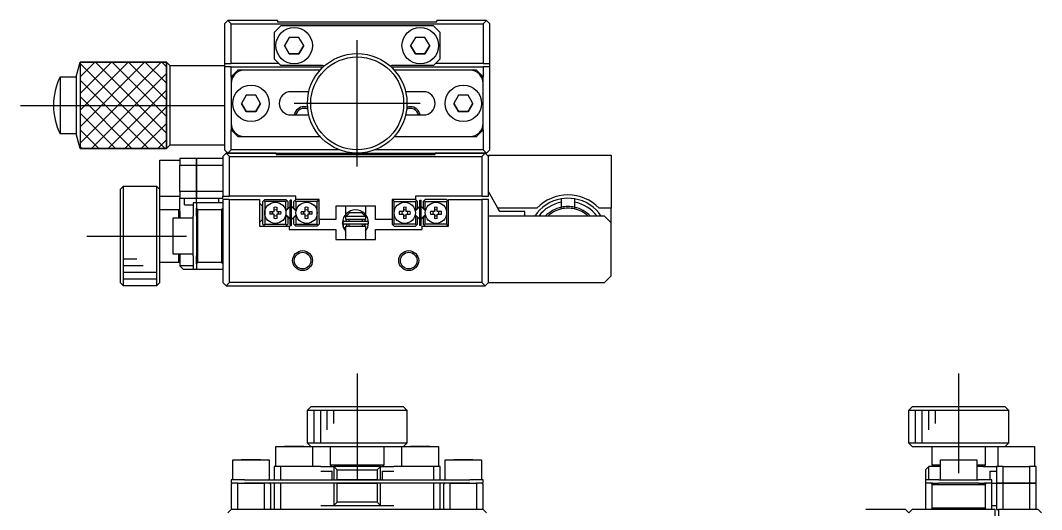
# Model space of a CAD drawing. Extents: x 173 to 489, y -44 to 190.
# Drawn here: x 335.3 to 489.2, y 115.8 to 189.6 of the extents above; entities that cross this region are included whole.
import ezdxf

# ---------------------------------------------------------------- set-up
doc = ezdxf.new("R2010")
doc.units = 0
doc.linetypes.add('CENTER', pattern=[50.8, 31.75, -6.35, 6.35, -6.35])
doc.layers.get('0').update_dxf_attribs({"linetype": 'CONTINUOUS'})
doc.layers.add('CENTER', color=1, linetype='CENTER')

msp = doc.modelspace()

# ---------------------------------------------------------------- linework, layer by layer
at = {"color": 7, "linetype": 'CONTINUOUS'}
for p, q in [((366.56, 189.55), (366.06, 189.05)), ((374.06, 189.55), (366.56, 189.55)), ((367.06, 189.05), (366.56, 189.55)), ((374.06, 189.55), (374.06, 189.35)), ((374.06, 189.35), (398.06, 189.35)), ((398.06, 189.35), (398.06, 189.55)), ((405.56, 189.55), (398.06, 189.55)), ((405.56, 189.55), (405.06, 189.05)), ((406.06, 189.05), (405.56, 189.55)), ((366.06, 189.05), (366.06, 183.05)), ((367.06, 183.05), (367.06, 189.05)), ((367.06, 189.05), (405.06, 189.05)), ((373.56, 187.75), (374.56, 188.75)), ((397.56, 188.75), (374.56, 188.75)), ((397.56, 188.75), (398.56, 187.75)), ((405.06, 189.05), (405.06, 183.05)), ((406.06, 183.05), (406.06, 189.05)), ((373.56, 187.75), (373.56, 183.75)), ((375.83, 187), (375.11, 185.75)), ((377.28, 187), (375.83, 187)), ((378, 185.75), (377.28, 187)), ((394.83, 187), (394.11, 185.75)), ((396.28, 187), (394.83, 187)), ((397, 185.75), (396.28, 187)), ((398.56, 183.75), (398.56, 187.75)), ((375.11, 185.75), (375.83, 184.5)), ((375.83, 184.5), (375.11, 185.75)), ((377.28, 184.5), (378, 185.75)), ((378, 185.75), (377.28, 184.5)), ((394.11, 185.75), (394.83, 184.5)), ((394.83, 184.5), (394.11, 185.75)), ((396.28, 184.5), (397, 185.75)), ((397, 185.75), (396.28, 184.5)), ((343.72, 181.05), (344.31, 183.25)), ((344.31, 183.25), (344.31, 174.55)), ((357.31, 183.25), (344.31, 183.25)), ((344.31, 183.25), (344.31, 170.25)), ((357.31, 183.25), (357.81, 182.75)), ((357.31, 170.25), (357.31, 183.25)), ((374.56, 182.75), (373.56, 183.75)), ((375.83, 184.5), (377.28, 184.5)), ((377.28, 184.5), (375.83, 184.5)), ((394.83, 184.5), (396.28, 184.5)), ((396.28, 184.5), (394.83, 184.5)), ((398.56, 183.75), (397.56, 182.75)), ((357.81, 182.75), (357.81, 174.72)), ((357.81, 182.75), (366.06, 182.75)), ((366.06, 183.05), (367.06, 183.05)), ((366.06, 183.05), (366.06, 182.55)), ((366.06, 182.55), (366.06, 170.05)), ((367.06, 182.55), (366.06, 182.55)), ((374.26, 183.05), (367.06, 183.05)), ((367.06, 181.05), (367.06, 182.55)), ((367.06, 182.55), (380.96, 182.55)), ((367.26, 181.25), (368.06, 182.05)), ((369.06, 182.05), (368.06, 182.05)), ((380.47, 182.05), (369.06, 182.05)), ((380.56, 182.75), (374.56, 182.75)), ((391.16, 182.55), (405.06, 182.55)), ((397.56, 182.75), (391.56, 182.75)), ((403.06, 182.05), (391.65, 182.05)), ((405.06, 183.05), (397.86, 183.05)), ((404.06, 182.05), (403.06, 182.05)), ((404.06, 182.05), (404.86, 181.25)), ((405.06, 183.05), (406.06, 183.05)), ((405.06, 182.55), (405.06, 181.05)), ((406.06, 182.55), (405.06, 182.55)), ((406.06, 182.55), (406.06, 183.05)), ((406.06, 170.05), (406.06, 182.55)), ((341.31, 181.05), (341.31, 175.3)), ((341.31, 181.05), (343.72, 181.05)), ((343.72, 181.05), (343.72, 175.3)), ((367.26, 181.25), (367.06, 181.05)), ((367.06, 181.05), (367.06, 180.05)), ((367.26, 180.92), (367.26, 181.25)), ((405.06, 181.05), (404.86, 181.25)), ((404.86, 181.25), (404.86, 180.92)), ((405.06, 180.05), (405.06, 181.05)), ((367.06, 180.05), (367.06, 174.05)), ((378.76, 178.8), (376.06, 178.8)), ((396.06, 178.8), (393.35, 178.8)), ((405.06, 174.05), (405.06, 180.05)), ((369.33, 178.3), (368.61, 177.05)), ((368.61, 177.05), (369.33, 175.8)), ((369.33, 175.8), (368.61, 177.05)), ((370.78, 178.3), (369.33, 178.3)), ((371.5, 177.05), (370.78, 178.3)), ((370.78, 175.8), (371.5, 177.05)), ((371.5, 177.05), (370.78, 175.8)), ((401.33, 178.3), (400.61, 177.05)), ((400.61, 177.05), (401.33, 175.8)), ((401.33, 175.8), (400.61, 177.05)), ((402.78, 178.3), (401.33, 178.3)), ((403.5, 177.05), (402.78, 178.3)), ((402.78, 175.8), (403.5, 177.05)), ((403.5, 177.05), (402.78, 175.8)), ((369.33, 175.8), (370.78, 175.8)), ((370.78, 175.8), (369.33, 175.8)), ((401.33, 175.8), (402.78, 175.8)), ((402.78, 175.8), (401.33, 175.8)), ((341.31, 175.3), (341.31, 172.45)), ((343.72, 175.3), (343.72, 172.45)), ((357.31, 174.55), (357.31, 170.25)), ((357.81, 174.72), (357.81, 170.75)), ((367.06, 174.05), (367.06, 173.05)), ((376.06, 175.3), (378.76, 175.3)), ((393.35, 175.3), (396.06, 175.3)), ((405.06, 173.05), (405.06, 174.05)), ((343.72, 172.45), (341.31, 172.45)), ((344.31, 170.25), (343.72, 172.45)), ((367.06, 173.05), (367.26, 172.85)), ((367.06, 170.05), (367.06, 173.05)), ((367.26, 172.85), (367.26, 173.18)), ((368.06, 172.05), (367.26, 172.85)), ((404.86, 172.85), (404.06, 172.05)), ((404.86, 173.18), (404.86, 172.85)), ((404.86, 172.85), (405.06, 173.05)), ((405.06, 173.05), (405.06, 170.05)), ((368.06, 172.05), (369.06, 172.05)), ((369.06, 172.05), (380.47, 172.05)), ((391.65, 172.05), (403.06, 172.05)), ((403.06, 172.05), (404.06, 172.05)), ((344.31, 170.25), (357.31, 170.25)), ((357.81, 170.75), (357.31, 170.25)), ((366.06, 170.75), (357.81, 170.75)), ((366.33, 169.55), (365.83, 169.05)), ((366.56, 169.55), (366.06, 170.05)), ((373.83, 169.55), (366.33, 169.55)), ((366.83, 169.05), (366.33, 169.55)), ((367.06, 170.05), (366.56, 169.55)), ((366.56, 169.55), (386.06, 169.55)), ((383.36, 170.05), (367.06, 170.05)), ((373.83, 169.55), (373.83, 169.35)), ((373.83, 169.35), (397.83, 169.35)), ((386.06, 169.55), (405.56, 169.55)), ((405.06, 170.05), (388.75, 170.05)), ((405.33, 169.55), (397.83, 169.55)), ((397.83, 169.35), (397.83, 169.55)), ((405.33, 169.55), (404.83, 169.05)), ((405.56, 169.55), (405.06, 170.05)), ((405.83, 169.05), (405.33, 169.55)), ((406.06, 170.05), (405.56, 169.55)), ((356.33, 163), (356.33, 168.5)), ((356.33, 168.5), (359.33, 168.5)), ((361.83, 168.75), (359.33, 168.75)), ((359.33, 168.75), (359.33, 167.75)), ((361.83, 167.75), (361.83, 168.75)), ((365.83, 168.75), (361.83, 168.75)), ((361.83, 168.75), (361.83, 167.75)), ((365.83, 169.05), (365.83, 163.05)), ((366.83, 169.05), (404.83, 169.05)), ((366.83, 163.05), (366.83, 169.05)), ((404.83, 169.05), (404.83, 163.05)), ((405.83, 169.25), (424.33, 169.25)), ((405.83, 169.25), (405.83, 169.05)), ((405.83, 163.05), (405.83, 169.05)), ((424.33, 169.25), (424.33, 161.25)), ((359.33, 167.75), (361.83, 167.75)), ((359.33, 163.75), (359.33, 167.75)), ((361.83, 167.75), (361.83, 163.75)), ((361.83, 167.75), (365.83, 167.75)), ((361.83, 163.75), (361.83, 167.75)), ((350.33, 164.05), (350.83, 164.55)), ((350.33, 164.05), (350.33, 150.05)), ((350.83, 149.55), (350.83, 164.55)), ((350.83, 164.55), (355.83, 164.55)), ((355.83, 164.55), (355.83, 149.55)), ((355.83, 164.55), (356.33, 164.05)), ((361.83, 163.75), (359.33, 163.75)), ((359.33, 163.75), (359.33, 162.75)), ((361.83, 162.75), (361.83, 163.75)), ((365.83, 163.75), (361.83, 163.75)), ((361.83, 163.75), (361.83, 162.75)), ((407.27, 161.25), (405.83, 163.75)), ((356.33, 150.05), (356.33, 163)), ((356.33, 161.05), (356.33, 163)), ((359.33, 163), (356.33, 163)), ((359.33, 162.75), (361.83, 162.75)), ((359.33, 160.75), (359.33, 162.75)), ((360.03, 161.75), (360.03, 162.75)), ((360.03, 161.75), (361.33, 161.75)), ((361.83, 162.05), (361.33, 162.05)), ((361.33, 162.05), (361.33, 160.05)), ((361.83, 162.75), (365.83, 162.75)), ((361.83, 162.05), (361.83, 162.75)), ((365.83, 162.05), (361.83, 162.05)), ((361.83, 162.05), (361.83, 161.25)), ((365.23, 162.05), (365.23, 162.75)), ((365.83, 162.75), (365.83, 163.05)), ((365.83, 163.05), (366.83, 163.05)), ((365.83, 162.55), (365.83, 150.05)), ((366.83, 162.55), (365.83, 162.55)), ((376.83, 163.05), (366.83, 163.05)), ((366.83, 162.55), (371.33, 162.55)), ((366.83, 150.05), (366.83, 162.55)), ((371.33, 162.55), (371.33, 158.55)), ((371.33, 162.03), (371.56, 161.8)), ((371.56, 161.8), (371.81, 161.55)), ((371.98, 162.4), (371.83, 162.25)), ((371.83, 158.85), (371.83, 162.25)), ((371.98, 162.4), (372.13, 162.55)), ((372.13, 162.25), (371.98, 162.4)), ((372.13, 162.55), (375.33, 162.55)), ((375.33, 162.25), (372.13, 162.25)), ((372.13, 162.25), (372.13, 160.55)), ((375.33, 162.55), (375.48, 162.4)), ((375.48, 162.4), (375.33, 162.25)), ((375.33, 160.95), (375.33, 162.25)), ((375.63, 162.25), (375.48, 162.4)), ((375.63, 162.25), (375.63, 161.25)), ((376.18, 162.45), (375.98, 162.45)), ((375.98, 158.65), (375.98, 162.45)), ((376.18, 158.65), (376.18, 162.45)), ((376.68, 162.4), (376.53, 162.25)), ((376.53, 161.25), (376.53, 162.25)), ((376.68, 162.4), (376.83, 162.55)), ((376.83, 162.25), (376.68, 162.4)), ((376.83, 162.55), (376.83, 163.05)), ((380.33, 162.55), (376.83, 162.55)), ((380.03, 162.25), (376.83, 162.25)), ((376.83, 162.25), (376.83, 160.95)), ((380.03, 162.55), (380.18, 162.4)), ((380.18, 162.4), (380.03, 162.25)), ((380.03, 160.55), (380.03, 162.25)), ((380.33, 162.25), (380.18, 162.4)), ((380.33, 159.55), (380.33, 162.55)), ((391.33, 162.55), (391.33, 159.55)), ((394.83, 162.55), (391.33, 162.55)), ((391.33, 162.25), (391.48, 162.4)), ((391.63, 162.55), (391.48, 162.4)), ((391.48, 162.4), (391.63, 162.25)), ((391.63, 162.25), (394.83, 162.25)), ((391.63, 160.55), (391.63, 162.25)), ((394.83, 163.05), (394.83, 162.55)), ((404.83, 163.05), (394.83, 163.05)), ((394.98, 162.4), (394.83, 162.55)), ((394.83, 162.25), (394.98, 162.4)), ((394.83, 162.25), (394.83, 160.95)), ((394.98, 162.4), (395.13, 162.25)), ((395.13, 161.25), (395.13, 162.25)), ((395.48, 162.45), (395.68, 162.45)), ((395.48, 158.65), (395.48, 162.45)), ((395.68, 158.65), (395.68, 162.45)), ((396.03, 162.25), (396.18, 162.4)), ((396.03, 162.25), (396.03, 161.25)), ((396.33, 162.55), (396.18, 162.4)), ((396.18, 162.4), (396.33, 162.25)), ((399.53, 162.55), (396.33, 162.55)), ((396.33, 162.25), (399.53, 162.25)), ((396.33, 160.95), (396.33, 162.25)), ((399.68, 162.4), (399.53, 162.55)), ((399.53, 162.25), (399.68, 162.4)), ((399.53, 162.25), (399.53, 160.55)), ((399.68, 162.4), (399.83, 162.25)), ((399.83, 162.55), (404.83, 162.55)), ((399.83, 158.55), (399.83, 162.55)), ((404.83, 163.05), (405.83, 163.05)), ((404.83, 162.55), (404.83, 150.05)), ((405.83, 162.55), (404.83, 162.55)), ((405.83, 150.05), (405.83, 162.55)), ((416.83, 162.16), (416.83, 162.67)), ((416.83, 161.39), (416.83, 162.67)), ((416.83, 161.39), (416.83, 162.16)), ((418.83, 162.67), (418.83, 162.16)), ((418.83, 162.16), (418.83, 161.39)), ((356.33, 153.05), (356.33, 161.05)), ((356.33, 153.05), (356.33, 161.05)), ((356.33, 161.05), (359.13, 161.05)), ((359.13, 161.05), (359.13, 159.8)), ((359.13, 161.05), (359.33, 160.85)), ((359.33, 160.75), (359.33, 159.8)), ((362.03, 161.05), (361.83, 161.25)), ((361.83, 161.25), (361.83, 160.92)), ((361.83, 160.92), (361.83, 161.25)), ((361.83, 160.05), (361.83, 160.92)), ((362.03, 153.05), (362.03, 161.05)), ((362.03, 161.05), (365.63, 161.05)), ((365.83, 161.25), (365.63, 161.05)), ((365.63, 161.05), (365.63, 153.05)), ((371.81, 159.55), (371.81, 161.55)), ((372.13, 160.55), (372.13, 158.85)), ((372.9, 160.75), (373.53, 160.75)), ((373.53, 160.35), (372.9, 160.35)), ((373.53, 160.75), (373.53, 161.38)), ((373.53, 159.72), (373.53, 160.35)), ((373.93, 161.38), (373.93, 160.75)), ((373.93, 160.75), (374.56, 160.75)), ((374.56, 160.35), (373.93, 160.35)), ((373.93, 160.35), (373.93, 159.72)), ((375.29, 160.91), (375.33, 160.95)), ((375.33, 160.15), (375.29, 160.19)), ((375.3, 160.84), (375.92, 161.45)), ((375.92, 159.65), (375.3, 160.27)), ((375.57, 160.04), (375.31, 160.3)), ((375.33, 160.95), (375.63, 161.25)), ((375.33, 158.85), (375.33, 160.15)), ((375.63, 159.85), (375.33, 160.15)), ((376.2, 161.45), (376.85, 160.81)), ((376.24, 161.45), (376.86, 160.84)), ((376.86, 160.27), (376.24, 159.65)), ((376.53, 161.25), (376.83, 160.95)), ((376.83, 160.15), (376.53, 159.85)), ((376.83, 160.95), (376.87, 160.91)), ((376.87, 160.19), (376.83, 160.15)), ((376.83, 160.15), (376.83, 158.85)), ((377.6, 160.75), (378.23, 160.75)), ((378.23, 160.35), (377.6, 160.35)), ((378.23, 160.75), (378.23, 161.38)), ((378.23, 159.72), (378.23, 160.35)), ((378.63, 161.38), (378.63, 160.75)), ((378.63, 160.75), (379.26, 160.75)), ((379.26, 160.35), (378.63, 160.35)), ((378.63, 160.35), (378.63, 159.72)), ((380.03, 158.85), (380.03, 160.55)), ((382.83, 161.55), (382.83, 159.55)), ((384.75, 161.55), (382.83, 161.55)), ((384.33, 160.32), (384.33, 161.55)), ((384.91, 160.55), (384.38, 160.05)), ((386.9, 161.55), (384.75, 161.55)), ((386.75, 160.55), (384.91, 160.55)), ((387.28, 160.05), (386.75, 160.55)), ((388.83, 161.55), (386.9, 161.55)), ((387.33, 161.55), (387.33, 160.28)), ((387.33, 160.28), (387.33, 160.28)), ((387.33, 160.28), (387.33, 160.28)), ((388.83, 159.55), (388.83, 161.55)), ((391.63, 158.85), (391.63, 160.55)), ((393.03, 160.75), (392.4, 160.75)), ((392.4, 160.35), (393.03, 160.35)), ((393.03, 161.38), (393.03, 160.75)), ((393.03, 160.35), (393.03, 159.72)), ((393.43, 160.75), (393.43, 161.38)), ((394.06, 160.75), (393.43, 160.75)), ((393.43, 160.35), (394.06, 160.35)), ((393.43, 159.72), (393.43, 160.35)), ((394.83, 160.95), (394.79, 160.91)), ((394.79, 160.19), (394.83, 160.15)), ((394.8, 160.84), (395.42, 161.45)), ((395.42, 159.65), (394.8, 160.27)), ((395.46, 161.45), (394.81, 160.81)), ((395.13, 161.25), (394.83, 160.95)), ((394.83, 160.15), (394.83, 158.85)), ((394.83, 160.15), (395.13, 159.85)), ((395.74, 161.45), (396.36, 160.84)), ((396.36, 160.27), (395.74, 159.65)), ((396.33, 160.95), (396.03, 161.25)), ((396.03, 159.85), (396.33, 160.15)), ((396.09, 160.04), (396.35, 160.3)), ((396.37, 160.91), (396.33, 160.95)), ((396.33, 160.15), (396.37, 160.19)), ((396.33, 158.85), (396.33, 160.15)), ((397.73, 160.75), (397.1, 160.75)), ((397.1, 160.35), (397.73, 160.35)), ((397.73, 161.38), (397.73, 160.75)), ((397.73, 160.35), (397.73, 159.72)), ((398.13, 160.75), (398.13, 161.38)), ((398.76, 160.75), (398.13, 160.75)), ((398.13, 159.72), (398.13, 160.35)), ((398.13, 160.35), (398.76, 160.35)), ((399.53, 160.55), (399.53, 158.85)), ((413.14, 161.25), (407.27, 161.25)), ((407.56, 160.75), (407.27, 161.25)), ((411.33, 160.75), (407.56, 160.75)), ((411.33, 160.05), (411.33, 160.75)), ((416.83, 161.14), (416.83, 161.39)), ((418.83, 161.39), (418.83, 161.14)), ((424.33, 161.25), (422.52, 161.25)), ((424.33, 159.05), (424.33, 161.25)), ((358.33, 154.3), (358.33, 159.8)), ((358.33, 159.8), (361.33, 159.8)), ((361.33, 154.05), (361.33, 160.05)), ((361.83, 160.05), (361.83, 154.05)), ((371.56, 159.3), (371.33, 159.07)), ((371.33, 158.55), (375.83, 158.55)), ((371.81, 159.55), (371.56, 159.3)), ((371.83, 158.85), (371.98, 158.7)), ((371.98, 158.7), (372.13, 158.85)), ((372.13, 158.55), (371.98, 158.7)), ((372.13, 158.85), (375.33, 158.85)), ((375.33, 158.85), (375.48, 158.7)), ((375.48, 158.7), (375.33, 158.55)), ((375.48, 158.7), (375.63, 158.85)), ((375.96, 159.65), (375.57, 160.04)), ((375.63, 159.85), (375.63, 158.85)), ((375.83, 158.55), (375.83, 158.05)), ((375.98, 158.65), (376.18, 158.65)), ((376.53, 158.85), (376.53, 159.85)), ((376.53, 158.85), (376.68, 158.7)), ((376.68, 158.7), (376.83, 158.85)), ((376.83, 158.55), (376.68, 158.7)), ((376.83, 158.85), (380.03, 158.85)), ((380.03, 158.55), (376.83, 158.55)), ((380.03, 158.85), (380.18, 158.7)), ((380.18, 158.7), (380.03, 158.55)), ((380.18, 158.7), (380.33, 158.85)), ((380.33, 159.55), (380.33, 158.85)), ((382.83, 159.55), (380.33, 159.55)), ((384.03, 158.27), (383.87, 159.02)), ((383.97, 158.66), (383.98, 158.69)), ((383.97, 158.62), (383.97, 158.66)), ((383.97, 158.59), (383.97, 158.62)), ((383.97, 158.55), (383.97, 158.59)), ((383.97, 158.51), (383.97, 158.55)), ((383.98, 158.69), (383.99, 158.73)), ((383.99, 158.73), (384, 158.76)), ((384, 158.76), (384.01, 158.8)), ((384.01, 158.8), (384.02, 158.83)), ((384.02, 158.83), (384.02, 158.84)), ((384.09, 159.28), (387.54, 159.28)), ((387.54, 158.83), (384.09, 158.83)), ((384.33, 160.05), (384.38, 160.05)), ((384.33, 159.55), (384.33, 160.05)), ((387.33, 159.55), (384.33, 159.55)), ((384.4, 159.55), (384.33, 159.28)), ((384.33, 158.55), (387.33, 158.55)), ((384.33, 156.55), (384.33, 158.55)), ((384.38, 160.05), (387.28, 160.05)), ((384.43, 158.62), (384.42, 158.61)), ((384.42, 158.61), (384.42, 158.6)), ((384.42, 158.6), (384.42, 158.58)), ((384.42, 158.58), (384.42, 158.57)), ((384.42, 158.57), (384.42, 158.56)), ((384.42, 158.56), (384.42, 158.55)), ((384.44, 158.66), (384.43, 158.65)), ((384.43, 158.65), (384.43, 158.64)), ((384.43, 158.64), (384.43, 158.62)), ((384.45, 158.69), (384.44, 158.67)), ((384.44, 158.67), (384.44, 158.66)), ((384.46, 158.7), (384.45, 158.69)), ((384.47, 158.72), (384.46, 158.71)), ((384.46, 158.71), (384.46, 158.7)), ((384.48, 158.73), (384.47, 158.72)), ((384.49, 158.74), (384.48, 158.73)), ((384.5, 158.75), (384.49, 158.74)), ((384.51, 158.76), (384.5, 158.75)), ((384.52, 158.77), (384.51, 158.76)), ((384.53, 158.78), (384.52, 158.77)), ((384.54, 158.78), (384.53, 158.78)), ((384.55, 158.79), (384.54, 158.78)), ((384.56, 158.8), (384.55, 158.79)), ((384.58, 158.8), (384.56, 158.8)), ((384.59, 158.81), (384.58, 158.8)), ((384.6, 158.81), (384.59, 158.81)), ((384.61, 158.82), (384.6, 158.81)), ((384.63, 158.82), (384.61, 158.82)), ((384.64, 158.82), (384.63, 158.82)), ((384.65, 158.83), (384.64, 158.82)), ((384.67, 158.83), (384.65, 158.83)), ((384.68, 158.83), (384.67, 158.83)), ((384.69, 158.83), (384.68, 158.83)), ((384.83, 159.28), (384.83, 159.55)), ((384.83, 158.55), (384.83, 158.83)), ((386.83, 159.55), (386.83, 159.28)), ((386.83, 158.83), (386.83, 158.55)), ((386.96, 158.83), (386.94, 158.83)), ((386.94, 158.83), (386.94, 158.83)), ((386.97, 158.83), (386.96, 158.83)), ((386.98, 158.83), (386.97, 158.83)), ((387, 158.82), (386.98, 158.83)), ((387.01, 158.82), (387, 158.82)), ((387.02, 158.82), (387.01, 158.82)), ((387.03, 158.81), (387.02, 158.82)), ((387.05, 158.81), (387.03, 158.81)), ((387.06, 158.8), (387.05, 158.81)), ((387.07, 158.79), (387.06, 158.8)), ((387.08, 158.79), (387.07, 158.79)), ((387.09, 158.78), (387.08, 158.79)), ((387.11, 158.77), (387.09, 158.78)), ((387.12, 158.76), (387.11, 158.77)), ((387.13, 158.75), (387.12, 158.76)), ((387.14, 158.74), (387.13, 158.75)), ((387.14, 158.73), (387.14, 158.74)), ((387.15, 158.72), (387.14, 158.73)), ((387.16, 158.71), (387.15, 158.72)), ((387.17, 158.7), (387.16, 158.71)), ((387.18, 158.69), (387.17, 158.7)), ((387.18, 158.68), (387.18, 158.69)), ((387.19, 158.67), (387.18, 158.68)), ((387.19, 158.65), (387.19, 158.67)), ((387.2, 158.64), (387.19, 158.65)), ((387.2, 158.63), (387.2, 158.64)), ((387.2, 158.61), (387.2, 158.63)), ((387.21, 158.6), (387.2, 158.61)), ((387.21, 158.59), (387.21, 158.6)), ((387.21, 158.57), (387.21, 158.59)), ((387.21, 158.56), (387.21, 158.57)), ((387.21, 158.55), (387.21, 158.56)), ((387.3, 159.28), (387.23, 159.55)), ((387.23, 158.55), (387.3, 158.83)), ((387.28, 160.05), (387.33, 160.05)), ((387.33, 160.05), (387.33, 159.55)), ((387.33, 158.55), (387.33, 156.55)), ((391.33, 159.55), (388.83, 159.55)), ((391.33, 159.55), (391.33, 158.85)), ((391.48, 158.7), (391.33, 158.85)), ((391.63, 158.85), (391.48, 158.7)), ((391.48, 158.7), (391.63, 158.55)), ((394.83, 158.85), (391.63, 158.85)), ((391.63, 158.55), (394.83, 158.55)), ((394.98, 158.7), (394.83, 158.85)), ((394.83, 158.55), (394.98, 158.7)), ((395.13, 158.85), (394.98, 158.7)), ((395.13, 158.85), (395.13, 159.85)), ((395.68, 158.65), (395.48, 158.65)), ((395.7, 159.65), (396.09, 160.04)), ((395.83, 158.05), (395.83, 158.55)), ((395.83, 158.55), (399.83, 158.55)), ((396.03, 159.85), (396.03, 158.85)), ((396.18, 158.7), (396.03, 158.85)), ((396.33, 158.85), (396.18, 158.7)), ((396.18, 158.7), (396.33, 158.55)), ((399.53, 158.85), (396.33, 158.85)), ((399.68, 158.7), (399.53, 158.85)), ((399.53, 158.55), (399.68, 158.7)), ((399.83, 158.85), (399.68, 158.7)), ((423.33, 160.05), (405.83, 160.05)), ((423.33, 160.05), (424.33, 159.05)), ((424.33, 151.05), (424.33, 159.05)), ((375.83, 158.05), (382.83, 158.05)), ((382.83, 158.05), (382.83, 156.55)), ((383.97, 158.48), (383.97, 158.51)), ((383.98, 158.44), (383.97, 158.48)), ((383.98, 158.41), (383.98, 158.44)), ((383.99, 158.37), (383.98, 158.41)), ((384, 158.34), (383.99, 158.37)), ((384.01, 158.31), (384, 158.34)), ((384.03, 158.27), (384.01, 158.31)), ((384.03, 158.27), (384.33, 158.36)), ((384.03, 158.28), (384.03, 158.27)), ((384.03, 158.27), (384.03, 158.27)), ((384.03, 158.27), (384.03, 158.27)), ((384.03, 158.27), (384.04, 158.27)), ((384.04, 158.24), (384.03, 158.27)), ((384.33, 157.79), (384.03, 158.27)), ((384.04, 158.27), (384.05, 158.27)), ((384.05, 158.27), (384.05, 158.27)), ((384.05, 158.27), (384.06, 158.27)), ((384.06, 158.27), (384.07, 158.27)), ((384.07, 158.27), (384.09, 158.28)), ((384.09, 158.28), (384.1, 158.28)), ((384.1, 158.28), (384.11, 158.28)), ((384.11, 158.28), (384.13, 158.29)), ((384.13, 158.29), (384.14, 158.29)), ((384.14, 158.29), (384.16, 158.3)), ((384.16, 158.3), (384.18, 158.31)), ((384.18, 158.31), (384.19, 158.31)), ((384.19, 158.31), (384.21, 158.32)), ((384.21, 158.32), (384.23, 158.33)), ((384.23, 158.33), (384.25, 158.34)), ((384.25, 158.34), (384.26, 158.34)), ((384.26, 158.34), (384.28, 158.35)), ((384.28, 158.35), (384.3, 158.36)), ((384.3, 158.36), (384.31, 158.37)), ((384.31, 158.37), (384.33, 158.38)), ((387.6, 158.27), (387.59, 158.25)), ((387.62, 158.32), (387.6, 158.27)), ((387.6, 158.27), (387.6, 158.28)), ((387.6, 158.28), (387.6, 158.28)), ((387.6, 158.28), (387.6, 158.28)), ((387.6, 158.27), (387.6, 158.27)), ((387.62, 158.34), (387.62, 158.33)), ((387.62, 158.33), (387.62, 158.33)), ((387.62, 158.33), (387.62, 158.33)), ((387.62, 158.33), (387.62, 158.33)), ((387.62, 158.33), (387.62, 158.32)), ((387.62, 158.32), (387.62, 158.32)), ((388.83, 158.05), (395.83, 158.05)), ((388.83, 156.55), (388.83, 158.05)), ((382.83, 156.55), (388.83, 156.55)), ((361.33, 154.3), (358.33, 154.3)), ((359.13, 154.3), (359.13, 153.05)), ((359.33, 154.3), (359.33, 152.55)), ((361.33, 154.05), (361.33, 152.05)), ((361.83, 153.18), (361.83, 154.05)), ((356.33, 150.05), (356.33, 153.05)), ((359.13, 153.05), (356.33, 153.05)), ((359.33, 153.25), (359.13, 153.05)), ((361.33, 152.55), (359.33, 152.55)), ((359.33, 152.55), (359.83, 152.05)), ((361.83, 153.18), (361.83, 152.85)), ((361.83, 152.85), (361.83, 153.18)), ((361.83, 152.85), (362.03, 153.05)), ((361.83, 152.85), (361.83, 152.05)), ((365.63, 153.05), (362.03, 153.05)), ((365.63, 153.05), (365.83, 152.85)), ((359.83, 152.05), (361.33, 152.05)), ((361.33, 152.05), (361.83, 152.05)), ((361.83, 152.05), (365.83, 152.05)), ((424.33, 151.05), (423.33, 150.05)), ((350.33, 150.05), (350.33, 150.05)), ((350.83, 149.55), (350.33, 150.05)), ((350.83, 149.55), (350.83, 149.55)), ((355.83, 149.55), (350.83, 149.55)), ((356.33, 150.05), (355.83, 149.55)), ((366.33, 149.55), (365.83, 150.05)), ((366.83, 150.05), (366.33, 149.55)), ((366.33, 149.55), (405.33, 149.55)), ((404.83, 150.05), (366.83, 150.05)), ((405.33, 149.55), (404.83, 150.05)), ((405.83, 150.05), (405.33, 149.55)), ((405.83, 150.05), (423.33, 150.05)), ((378.56, 130.82), (379.06, 131.32)), ((378.56, 130.82), (386.14, 130.82)), ((378.56, 125.82), (378.56, 130.82)), ((386.13, 131.32), (379.06, 131.32)), ((393.06, 131.32), (386.13, 131.32)), ((386.14, 130.82), (393.56, 130.82)), ((393.06, 131.32), (393.56, 130.82)), ((393.56, 130.82), (393.56, 125.82)), ((469.21, 130.82), (469.71, 131.32)), ((469.21, 130.82), (469.21, 130.82)), ((469.21, 130.82), (484.21, 130.82)), ((469.21, 125.82), (469.21, 130.82)), ((483.71, 131.32), (469.71, 131.32)), ((469.71, 131.32), (469.71, 131.32)), ((483.71, 131.32), (484.21, 130.82)), ((484.21, 130.82), (484.21, 125.82)), ((373.81, 125.32), (379.06, 125.32)), ((373.81, 125.32), (376.56, 125.32)), ((373.81, 122.32), (373.81, 125.32)), ((375.11, 125.32), (375.83, 125.32)), ((375.83, 125.32), (375.11, 125.32)), ((375.83, 125.32), (377.28, 125.32)), ((377.28, 125.32), (375.83, 125.32)), ((376.56, 125.32), (379.06, 125.32)), ((377.28, 125.32), (378, 125.32)), ((378, 125.32), (377.28, 125.32)), ((393.56, 125.82), (378.56, 125.82)), ((379.06, 125.32), (378.56, 125.82)), ((379.06, 125.32), (393.06, 125.32)), ((379.31, 125.32), (379.31, 122.32)), ((382.06, 122.52), (382.06, 125.32)), ((390.06, 125.32), (390.06, 122.52)), ((392.81, 122.32), (392.81, 125.32)), ((393.56, 125.82), (393.06, 125.32)), ((393.06, 125.32), (395.56, 125.32)), ((393.06, 125.32), (398.31, 125.32)), ((394.11, 125.32), (394.83, 125.32)), ((394.83, 125.32), (394.11, 125.32)), ((394.83, 125.32), (396.28, 125.32)), ((396.28, 125.32), (394.83, 125.32)), ((395.56, 125.32), (398.31, 125.32)), ((396.28, 125.32), (397, 125.32)), ((397, 125.32), (396.28, 125.32)), ((398.31, 125.32), (398.31, 122.32)), ((484.21, 125.82), (469.21, 125.82)), ((469.71, 125.32), (469.21, 125.82)), ((469.71, 125.32), (482.66, 125.32)), ((469.71, 125.32), (472.71, 125.32)), ((472.71, 125.32), (480.71, 125.32)), ((472.71, 125.32), (480.71, 125.32)), ((472.71, 122.52), (472.71, 125.32)), ((480.71, 125.32), (482.66, 125.32)), ((480.71, 125.32), (480.71, 122.52)), ((482.66, 125.32), (488.16, 125.32)), ((482.66, 122.32), (482.66, 125.32)), ((484.21, 125.82), (483.71, 125.32)), ((488.16, 125.32), (488.16, 122.32)), ((367.31, 123.32), (370.06, 123.32)), ((367.31, 123.32), (372.81, 123.32)), ((367.31, 120.32), (367.31, 123.32)), ((368.61, 123.32), (369.33, 123.32)), ((369.33, 123.32), (368.61, 123.32)), ((369.33, 123.32), (370.78, 123.32)), ((370.78, 123.32), (369.33, 123.32)), ((370.06, 123.32), (372.81, 123.32)), ((370.78, 123.32), (371.5, 123.32)), ((371.5, 123.32), (370.78, 123.32)), ((372.81, 123.32), (372.81, 120.32)), ((399.31, 123.32), (404.81, 123.32)), ((399.31, 123.32), (402.06, 123.32)), ((399.31, 120.32), (399.31, 123.32)), ((400.61, 123.32), (401.33, 123.32)), ((401.33, 123.32), (400.61, 123.32)), ((401.33, 123.32), (402.78, 123.32)), ((402.78, 123.32), (401.33, 123.32)), ((402.06, 123.32), (404.81, 123.32)), ((402.78, 123.32), (403.5, 123.32)), ((403.5, 123.32), (402.78, 123.32)), ((404.81, 123.32), (404.81, 120.32)), ((473.96, 123.32), (479.46, 123.32)), ((473.96, 120.32), (473.96, 123.32)), ((479.46, 123.32), (479.46, 120.32)), ((373.56, 122.32), (373.56, 120.32)), ((374.56, 122.32), (373.56, 122.32)), ((374.56, 120.32), (374.56, 122.32)), ((380.56, 122.32), (374.56, 122.32)), ((380.56, 122.32), (382.26, 122.32)), ((380.56, 121.62), (382.29, 121.62)), ((390.06, 122.52), (382.06, 122.52)), ((382.26, 122.32), (382.06, 122.52)), ((382.26, 122.32), (382.56, 122.32)), ((382.29, 120.32), (382.29, 121.62)), ((382.56, 122.32), (383.06, 121.82)), ((382.56, 122.32), (382.56, 120.32)), ((384.81, 122.32), (382.56, 122.32)), ((383.06, 121.82), (389.06, 121.82)), ((383.06, 120.32), (383.06, 121.82)), ((387.31, 122.32), (384.81, 122.32)), ((389.56, 122.32), (387.31, 122.32)), ((389.56, 122.32), (389.06, 121.82)), ((389.06, 121.82), (389.06, 120.32)), ((389.56, 122.32), (389.86, 122.32)), ((389.56, 120.32), (389.56, 122.32)), ((389.82, 121.62), (389.82, 120.32)), ((389.82, 121.62), (391.56, 121.62)), ((390.06, 122.52), (389.86, 122.32)), ((389.86, 122.32), (391.56, 122.32)), ((397.56, 122.32), (391.56, 122.32)), ((397.56, 122.32), (397.56, 120.32)), ((398.56, 122.32), (397.56, 122.32)), ((398.56, 120.32), (398.56, 122.32)), ((472.21, 122.32), (471.71, 121.82)), ((471.71, 121.82), (471.71, 120.32)), ((472.21, 120.32), (472.21, 122.32)), ((473.96, 122.32), (472.21, 122.32)), ((473.96, 122.52), (472.71, 122.52)), ((472.91, 122.32), (472.71, 122.52)), ((480.71, 122.52), (479.46, 122.52)), ((480.41, 122.32), (479.46, 122.32)), ((480.41, 122.32), (482.41, 122.32)), ((480.71, 122.52), (480.51, 122.32)), ((481.41, 121.62), (481.41, 120.32)), ((481.41, 121.62), (482.41, 121.62)), ((482.41, 122.32), (482.41, 119.82)), ((483.41, 122.32), (482.41, 122.32)), ((483.41, 119.82), (483.41, 122.32)), ((483.41, 122.32), (487.41, 122.32)), ((487.41, 122.32), (487.41, 119.82)), ((488.41, 122.32), (487.41, 122.32)), ((488.41, 119.82), (488.41, 122.32)), ((367.06, 120.32), (367.06, 119.82)), ((369.06, 120.32), (367.06, 120.32)), ((369.06, 120.32), (383.06, 120.32)), ((389.06, 120.32), (383.06, 120.32)), ((383.06, 120.32), (389.06, 120.32)), ((389.06, 120.32), (403.06, 120.32)), ((405.06, 120.32), (403.06, 120.32)), ((405.06, 119.82), (405.06, 120.32)), ((471.71, 120.32), (471.71, 119.82)), ((473.71, 120.32), (471.71, 120.32)), ((473.71, 120.32), (479.71, 120.32)), ((481.71, 120.32), (479.71, 120.32)), ((481.71, 119.82), (481.71, 120.32)), ((367.06, 119.62), (367.26, 119.82)), ((367.06, 119.82), (367.26, 119.82)), ((367.06, 119.62), (367.06, 116.02)), ((368.06, 119.82), (367.26, 119.82)), ((368.06, 115.82), (368.06, 119.82)), ((368.06, 119.82), (369.06, 119.82)), ((368.06, 119.82), (369.06, 119.82)), ((369.06, 119.82), (372.06, 119.82)), ((372.06, 119.82), (369.06, 119.82)), ((372.06, 119.82), (372.06, 115.82)), ((383.06, 119.82), (372.06, 119.82)), ((372.86, 119.82), (373.06, 119.62)), ((373.06, 116.02), (373.06, 119.62)), ((373.56, 119.82), (373.56, 115.82)), ((374.56, 115.82), (374.56, 119.82)), ((382.56, 119.82), (382.56, 116.42)), ((383.06, 116.92), (383.06, 119.82)), ((383.06, 119.82), (389.06, 119.82)), ((389.06, 119.82), (383.06, 119.82)), ((389.06, 119.82), (389.06, 116.92)), ((400.06, 119.82), (389.06, 119.82)), ((389.56, 116.42), (389.56, 119.82)), ((397.56, 119.82), (397.56, 115.82)), ((398.56, 115.82), (398.56, 119.82)), ((399.06, 119.62), (399.26, 119.82)), ((399.06, 119.62), (399.06, 116.02)), ((400.06, 119.82), (403.06, 119.82)), ((400.06, 115.82), (400.06, 119.82)), ((403.06, 119.82), (400.06, 119.82)), ((403.06, 119.82), (404.06, 119.82)), ((403.06, 119.82), (404.06, 119.82)), ((404.06, 119.82), (404.06, 115.82)), ((404.86, 119.82), (404.06, 119.82)), ((404.86, 119.82), (405.06, 119.62)), ((404.86, 119.82), (405.06, 119.82)), ((405.06, 116.02), (405.06, 119.62)), ((472.51, 119.82), (471.71, 119.82)), ((471.71, 119.82), (471.71, 115.82)), ((472.51, 119.82), (472.71, 119.62)), ((472.84, 119.82), (472.51, 119.82)), ((472.51, 119.82), (472.84, 119.82)), ((472.71, 116.02), (472.71, 119.62)), ((472.71, 119.62), (480.71, 119.62)), ((472.84, 119.82), (473.71, 119.82)), ((479.71, 119.82), (473.71, 119.82)), ((479.71, 119.82), (480.58, 119.82)), ((480.91, 119.82), (480.58, 119.82)), ((480.58, 119.82), (480.91, 119.82)), ((480.71, 119.62), (480.91, 119.82)), ((480.71, 119.62), (480.71, 116.02)), ((481.71, 119.82), (480.91, 119.82)), ((481.71, 115.82), (481.71, 119.82)), ((481.71, 119.82), (482.41, 119.82)), ((482.41, 119.82), (483.41, 119.82)), ((483.41, 119.82), (482.41, 119.82)), ((482.41, 119.82), (482.41, 115.82)), ((487.41, 119.82), (483.41, 119.82)), ((483.41, 119.82), (487.41, 119.82)), ((483.41, 115.82), (483.41, 119.82)), ((487.41, 119.82), (488.41, 119.82)), ((487.41, 119.82), (487.41, 115.82)), ((488.41, 119.82), (487.41, 119.82)), ((488.41, 115.82), (488.41, 119.82)), ((367.06, 115.82), (366.56, 115.32)), ((367.26, 115.82), (367.06, 116.02)), ((405.06, 115.82), (367.06, 115.82)), ((373.06, 116.02), (372.86, 115.82)), ((380.56, 116.42), (382.56, 116.42)), ((383.06, 116.92), (382.56, 116.42)), ((382.56, 116.42), (389.56, 116.42)), ((389.06, 116.92), (383.06, 116.92)), ((389.06, 116.92), (389.56, 116.42)), ((389.56, 116.42), (391.56, 116.42)), ((399.26, 115.82), (399.06, 116.02)), ((405.06, 116.02), (404.86, 115.82)), ((405.56, 115.32), (405.06, 115.82)), ((468.71, 115.82), (462.71, 115.82)), ((469.21, 115.32), (468.71, 115.82)), ((469.21, 115.32), (469.71, 115.82)), ((482.21, 115.82), (469.71, 115.82)), ((472.71, 116.02), (472.51, 115.82)), ((480.71, 116.02), (472.71, 116.02)), ((480.91, 115.82), (480.71, 116.02)), ((481.71, 116.42), (482.41, 116.42)), ((482.21, 114.82), (482.21, 115.82)), ((482.41, 115.82), (482.71, 115.82)), ((488.71, 115.82), (482.71, 115.82)), ((482.71, 115.82), (482.71, 114.82)), ((489.21, 115.32), (488.71, 115.82))]:
    msp.add_line(p, q, dxfattribs=at)
at = {"color": 3, "linetype": 'CONTINUOUS'}
for p, q in [((344.31, 183.25), (357.31, 183.25)), ((356.52, 183.25), (344.31, 171.03)), ((354.02, 183.25), (344.31, 173.53)), ((351.52, 183.25), (344.31, 176.03)), ((349.02, 183.25), (344.31, 178.53)), ((346.52, 183.25), (344.31, 181.03)), ((357.31, 172.57), (346.62, 183.25)), ((357.31, 175.07), (349.12, 183.25)), ((357.31, 177.57), (351.62, 183.25)), ((357.31, 180.07), (354.12, 183.25)), ((357.31, 182.57), (356.62, 183.25)), ((357.31, 183.25), (357.31, 174.55)), ((357.12, 170.25), (344.31, 183.07)), ((354.62, 170.25), (344.31, 180.57)), ((357.31, 181.53), (346.02, 170.25)), ((357.31, 179.03), (348.52, 170.25)), ((352.12, 170.25), (344.31, 178.07)), ((349.62, 170.25), (344.31, 175.57)), ((357.31, 176.53), (351.02, 170.25)), ((344.31, 174.55), (344.31, 170.25)), ((357.31, 174.03), (353.52, 170.25)), ((347.12, 170.25), (344.31, 173.07)), ((357.31, 171.53), (356.02, 170.25)), ((344.62, 170.25), (344.31, 170.57)), ((357.31, 170.25), (344.31, 170.25)), ((352.83, 153.55), (350.83, 153.55)), ((353.83, 152.55), (350.83, 152.55)), ((355.83, 151.55), (350.83, 151.55)), ((355.83, 150.55), (350.83, 150.55)), ((379.56, 125.82), (379.56, 130.82)), ((380.56, 125.82), (380.56, 130.82)), ((381.56, 127.82), (381.56, 130.82)), ((382.56, 128.82), (382.56, 130.82)), ((470.21, 125.82), (470.21, 130.82)), ((471.21, 125.82), (471.21, 130.82)), ((472.21, 127.82), (472.21, 130.82)), ((473.21, 128.82), (473.21, 130.82))]:
    msp.add_line(p, q, dxfattribs=at)
at = {"color": 7, "linetype": 'CONTINUOUS'}
for centre, radius in [((376.56, 185.75), 2.75), ((395.56, 185.75), 2.75), ((386.06, 177.05), 7.5), ((386.06, 177.05), 7), ((370.06, 177.05), 2.75), ((402.06, 177.05), 2.75), ((373.73, 160.55), 1.6), ((378.43, 160.55), 1.6), ((393.23, 160.55), 1.6), ((397.93, 160.55), 1.6), ((377.83, 153.35), 1.25), ((393.83, 153.35), 1.25)]:
    msp.add_circle(centre, radius, dxfattribs=at)
at = {"color": 3, "linetype": 'CONTINUOUS'}
for centre in [(377.83, 153.35), (393.83, 153.35)]:
    msp.add_circle(centre, 1.5, dxfattribs=at)
at = {"color": 7, "linetype": 'CONTINUOUS'}
for centre, radius, start, end in [((369.06, 180.05), 2, 90, 180), ((380.56, 180.75), 2, 74.335, 90), ((391.56, 180.75), 2, 90, 105.665), ((403.06, 180.05), 2, 0, 90), ((350.05, 176.75), 9.75, 153.8162, 206.1838), ((376.06, 177.05), 1.75, 90, 270), ((396.06, 177.05), 1.75, 270, 90), ((378.06, 175.05), 1.25, 63.8142, 168.463), ((394.06, 175.05), 1.25, 11.537, 116.1858), ((369.06, 174.05), 2, 180, 270), ((403.06, 174.05), 2, 270, 0), ((417.83, 156.75), 6.5, 43.8131, 136.1869), ((417.83, 156.75), 6, 99.5941, 146.633), ((417.83, 156.75), 5.5, 100.4757, 143.1301), ((417.83, 156.75), 6, 80.4059, 99.5941), ((417.83, 156.75), 6, 33.367, 80.4059), ((417.83, 156.75), 5.5, 36.8699, 79.5243), ((373.73, 160.55), 0.85, 166.391, 193.609), ((373.73, 160.55), 0.459, 154.1861, 205.8139), ((373.73, 160.55), 0.85, 76.391, 103.609), ((373.73, 160.55), 0.459, 64.1861, 115.8139), ((373.73, 160.55), 0.459, 244.1861, 295.8139), ((373.73, 160.55), 0.459, 334.1861, 25.8139), ((373.73, 160.55), 0.85, 346.391, 13.609), ((376.06, 161.31), 0.2, 114.3061, 135), ((376.1, 161.31), 0.2, 45, 65.6939), ((376.06, 161.31), 0.2, 45, 53.9573), ((378.43, 160.55), 0.85, 166.391, 193.609), ((378.43, 160.55), 0.459, 154.1861, 205.8139), ((378.43, 160.55), 0.85, 76.391, 103.609), ((378.43, 160.55), 0.459, 64.1861, 115.8139), ((378.43, 160.55), 0.459, 244.1861, 295.8139), ((378.43, 160.55), 0.459, 334.1861, 25.8139), ((378.43, 160.55), 0.85, 346.391, 13.609), ((385.81, 159.05), 1.95, 0.8426, 179.2527), ((393.23, 160.55), 0.85, 166.391, 193.609), ((393.23, 160.55), 0.459, 154.1861, 205.8139), ((393.23, 160.55), 0.85, 76.391, 103.609), ((393.23, 160.55), 0.459, 64.1861, 115.8139), ((393.23, 160.55), 0.459, 244.1861, 295.8139), ((393.23, 160.55), 0.459, 334.1861, 25.8139), ((393.23, 160.55), 0.85, 346.391, 13.609), ((395.56, 161.31), 0.2, 114.3061, 135), ((395.6, 161.31), 0.2, 126.0427, 135), ((395.6, 161.31), 0.2, 45, 65.6939), ((397.93, 160.55), 0.85, 166.391, 193.609), ((397.93, 160.55), 0.459, 154.1861, 205.8139), ((397.93, 160.55), 0.85, 76.391, 103.609), ((397.93, 160.55), 0.459, 64.1861, 115.8139), ((397.93, 160.55), 0.459, 244.1861, 295.8139), ((397.93, 160.55), 0.459, 334.1861, 25.8139), ((397.93, 160.55), 0.85, 346.391, 13.609), ((417.83, 156.75), 4.75, 102.1532, 135.9937), ((417.83, 156.75), 4.5, 102.8396, 132.8334), ((417.83, 156.75), 4.75, 77.8468, 102.1532), ((417.83, 156.75), 4.75, 44.0063, 77.8468), ((417.83, 156.75), 4.5, 47.1666, 77.1604), ((373.73, 160.55), 0.85, 256.391, 283.609), ((376.06, 159.79), 0.2, 225, 245.6939), ((376.1, 159.79), 0.2, 225, 233.9573), ((376.1, 159.79), 0.2, 294.3061, 315), ((378.43, 160.55), 0.85, 256.391, 283.609), ((384.09, 159.05), 0.225, 90, 270), ((385.81, 159.06), 1.95, 321.1321, 359.0636), ((387.54, 159.05), 0.225, 270, 90), ((393.23, 160.55), 0.85, 256.391, 283.609), ((395.56, 159.79), 0.2, 225, 245.6939), ((395.6, 159.79), 0.2, 294.3061, 315), ((395.56, 159.79), 0.2, 306.0427, 315), ((397.93, 160.55), 0.85, 256.391, 283.609)]:
    msp.add_arc(centre, radius, start, end, dxfattribs=at)
at = {"color": 3, "linetype": 'CONTINUOUS'}
for centre, radius, start, end in [((378.06, 175.05), 1.5, 90, 170.4059), ((378.06, 175.05), 1.5, 69.5703, 90), ((394.06, 175.05), 1.5, 90, 110.4297), ((394.06, 175.05), 1.5, 9.5941, 90), ((417.83, 156.75), 4.75, 102.1532, 135.9937), ((417.83, 156.75), 4.5, 102.8396, 132.8334), ((417.83, 156.75), 4.5, 77.1604, 102.8396), ((417.83, 156.75), 4.75, 44.0063, 77.8468), ((417.83, 156.75), 4.5, 47.1666, 77.1604)]:
    msp.add_arc(centre, radius, start, end, dxfattribs=at)
at = {"layer": 'CENTER', "color": 1, "linetype": 'CENTER'}
for p, q in [((386.06, 167.55), (386.06, 186.55)), ((395.56, 177.05), (376.56, 177.05)), ((335.31, 176.75), (366.06, 176.75)), ((345.33, 157.05), (360.33, 157.05)), ((386.06, 136.32), (386.06, 120.32)), ((476.71, 136.32), (476.71, 121.32))]:
    msp.add_line(p, q, dxfattribs=at)

doc.saveas('drawing.dxf')
